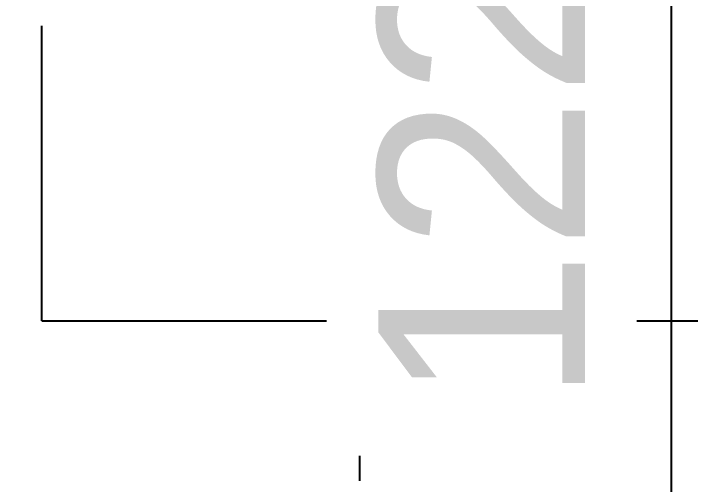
# Model space of a CAD drawing. Header units: millimetres. Extents: x 10462777 to 22643323, y 453826 to 1389191.
# Drawn here: x 11310445 to 11311018, y 599127 to 599526 of the extents above; entities that cross this region are included whole.
import ezdxf

# ---------------------------------------------------------------- set-up
doc = ezdxf.new("R2010")
doc.units = ezdxf.units.MM
doc.header["$LTSCALE"] = 200
doc.header["$MEASUREMENT"] = 0
doc.header["$PDMODE"] = 35
doc.header["$PDSIZE"] = -5
doc.linetypes.add('CENTER2', pattern=[1.125, 0.75, -0.125, 0.125, -0.125])
doc.linetypes.add('PHANTOM', pattern=[2.5, 1.25, -0.25, 0.25, -0.25, 0.25, -0.25])
doc.layers.get('0').update_dxf_attribs({"linetype": 'CONTINUOUS'})
doc.layers.get('DEFPOINTS').update_dxf_attribs({"linetype": 'CONTINUOUS'})
doc.layers.add('DV1_DEFAULT', color=7, linetype='CONTINUOUS')
doc.layers.add('LAYOUT', color=8, linetype='CONTINUOUS', lineweight=25)
doc.styles.get("Standard").update_dxf_attribs({"font": 'SYMBOL'})
doc.dimstyles.new('DS ROBOTEC', dxfattribs={"dimscale": 0, "dimtxt": 2.5, "dimasz": 2.5, "dimexe": 0.3, "dimexo": 0.3, "dimgap": 0.5, "dimtad": 1, "dimzin": 9, "dimdsep": 46, "dimtxsty": 'Standard', "dimblk": 'OPEN', "dimcen": 0, "dimclrd": 4, "dimclre": 4, "dimclrt": 110, "dimazin": 2, "dimtm": 1.5, "dimtfac": 1, "dimtmove": 0, "dimatfit": 3, "dimldrblk": 'OPEN', "dimfxl": 1, "dimtfill": 1, "dimtolj": 1, "dimlwd": -1, "dimlwe": -1, "dimarcsym": 0})

# ---------------------------------------------------------------- blocks, each defined once
blk = doc.blocks.new('A$C7DA30AB0')
at = {"layer": 'DV1_DEFAULT', "color": 1, "linetype": 'CENTER2', "ltscale": 7}
for p, q in [((3025.99, 59.09, 0), (3025.99, 6051.97, 0)), ((3025.99, 5992.89, 0), (3025.99, 0, 0))]:
    blk.add_line(p, q, dxfattribs=at)
at = {"layer": 'LAYOUT', "color": 6, "linetype": 'PHANTOM'}
blk.add_circle((3030.45, 3025.99, 0), 2693.02, dxfattribs=at)
blk = doc.blocks.new('_OPEN')
at = {"color": 0, "linetype": 'ByBlock'}
for p, q in [((-1, 0.1667), (0, 0)), ((0, 0), (-1, -0.1667)), ((0, 0), (-1, 0))]:
    blk.add_line(p, q, dxfattribs=at)
blk = doc.blocks.new('*D344')
at = {"color": 4, "linetype": 'ByBlock', "ltscale": 10, "transparency": 16777216}
for p, q in [((11311287.38, 600065.23), (11310981.04, 600065.23)), ((11311002.04, 599890.23), (11311002.04, 599020.23)), ((11311267.38, 598845.23), (11310981.04, 598845.23))]:
    blk.add_line(p, q, dxfattribs=at)
at = {"layer": 'DEFPOINTS', "color": 0, "ltscale": 10, "transparency": 16777216}
for p in [(11311308.38, 600065.23, 0), (11311002.04, 598845.23), (11311288.38, 598845.23, 0)]:
    blk.add_point(p, dxfattribs=at)
at = {"color": 4, "ltscale": 10, "transparency": 16777216, "xscale": 175, "yscale": 175, "zscale": 175}
for p, rotation in [((11311002.04, 600065.23), 90), ((11311002.04, 598845.23), 270)]:
    blk.add_blockref('_OPEN', p, dxfattribs=dict(at, rotation=rotation))
at = {"color": 110, "ltscale": 10, "transparency": 16777216, "insert": (11310842.78, 599455.23), "char_height": 175, "attachment_point": 5, "rotation": 90, "bg_fill": 3, "box_fill_scale": 1.25, "bg_fill_color": 256, "bg_fill_true_color": 13158600, "bg_fill_transparency": 0}
blk.add_mtext('\\A1;1220', dxfattribs=at)

msp = doc.modelspace()

# ---------------------------------------------------------------- linework, layer by layer
at = {"color": 6, "linetype": 'PHANTOM'}
for q in [(11310468.79793, 600065.22814, 0), (11311468.79793, 599265.22814, 0)]:
    msp.add_line((11310468.79793, 599265.22814, 0), q, dxfattribs=at)

# ---------------------------------------------------------------- block references
at = {"ltscale": 10, "rotation": 180}
msp.add_blockref('A$C7DA30AB0', (11313764.24811, 600747.76955, 0), dxfattribs=at)

# ---------------------------------------------------------------- next in the draw order: dimensions: what is measured, and where the dimension line sits
at = {"ltscale": 10}
dim = msp.add_linear_dim(base=(11311002.04203, 598845.22814, 0), p1=(11311308.38077, 600065.22814, 0), p2=(11311288.38077, 598845.22814, 0), angle=90, dimstyle='DS ROBOTEC', override={"dimscale": 70, "dimgap": 1, "dimarcsym": 1}, dxfattribs=at)
dim.commit()
dim.dimension.update_dxf_attribs({"geometry": '*D344', "text_midpoint": (11310842.77563, 599455.22814, 0)})

doc.saveas('drawing.dxf')
